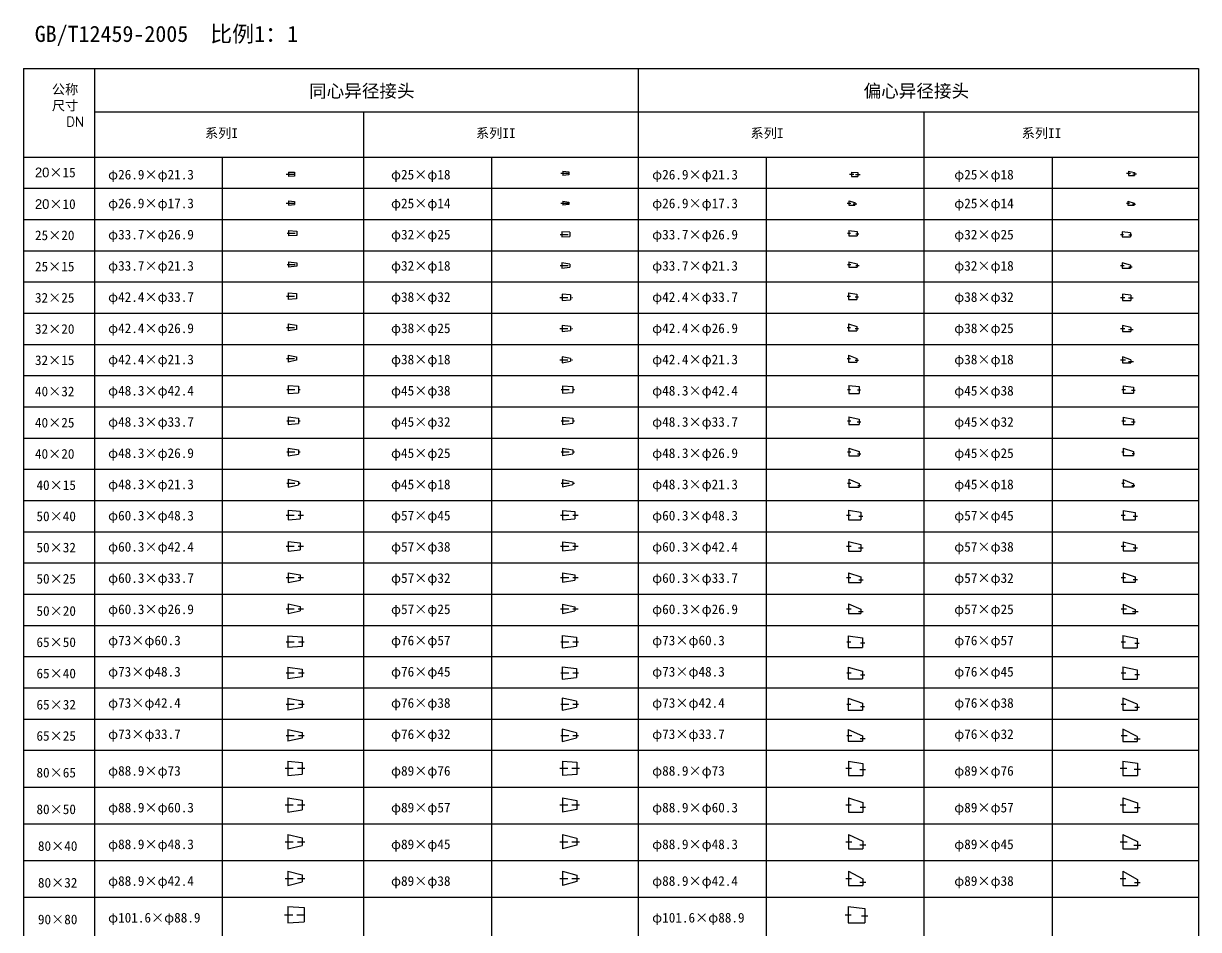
# Model space of a CAD drawing. Header units: inches. Extents: x -2812 to 39570, y -19532 to 26612.
# Drawn here: x 6964 to 14253, y 20959 to 26579 of the extents above; entities that cross this region are included whole.
import ezdxf

# ---------------------------------------------------------------- set-up
doc = ezdxf.new("R2010")
doc.units = ezdxf.units.IN
doc.header["$MEASUREMENT"] = 0
doc.linetypes.add('BORDER2', pattern=[0.875, 0.25, -0.125, 0.25, -0.125, 0, -0.125])
doc.layers.add('图层2', color=3, linetype='BORDER2')

msp = doc.modelspace()

# ---------------------------------------------------------------- linework, layer by layer
at = {"ltscale": 30}
for p, q in [((6964, 26299.5), (14252.7, 26299.5)), ((6964, 26299.5), (6964, -7461.7)), ((7404.1, 26299.5), (7404.1, -7466.3)), ((10775.9, 26299.5), (10775.9, -7466.3)), ((14252.7, 26299.5), (14252.7, -7466.3)), ((7404.1, 26031.2), (14252.7, 26031.2)), ((9072.9, 26031.2), (9072.9, -7466.3)), ((12549.7, 26031.2), (12549.7, -7466.3)), ((6964, 25750.1), (14252.7, 25750.1)), ((8197, 25750.1), (8197, -7466.3)), ((9867.9, 25750.1), (9867.9, -7466.3)), ((11570.9, 25750.1), (11570.9, -7466.3)), ((13344.7, 25750.1), (13344.7, -7466.3)), ((8607.1, 25656.5), (8607.1, 25629.6)), ((8607.1, 25656.5), (8645.1, 25655.6)), ((10309.4, 25661.7), (10309.4, 25636.7)), ((10309.4, 25661.7), (10347.4, 25658.2)), ((10347.4, 25658.2), (10347.4, 25640.2)), ((12101, 25656.5), (12101, 25629.6)), ((12101, 25656.5), (12139, 25654.6)), ((13818.7, 25661.7), (13856.7, 25654.7)), ((13818.7, 25661.7), (13818.7, 25636.7)), ((8645.1, 25630.6), (8607.1, 25629.6)), ((8645.1, 25655.6), (8645.1, 25630.6)), ((10347.4, 25640.2), (10309.4, 25636.7)), ((12101, 25629.6), (12139, 25629.6)), ((12139, 25654.6), (12139, 25629.6)), ((13818.7, 25636.7), (13856.7, 25636.7)), ((13856.7, 25654.7), (13856.7, 25636.7)), ((6964, 25556.4), (14252.7, 25556.4)), ((8607.1, 25478.1), (8607.1, 25451.2)), ((8607.1, 25478.1), (8645.1, 25473.7)), ((8607.1, 25451.2), (8645.1, 25455.7)), ((8645.1, 25473.7), (8645.1, 25455.7)), ((10309.4, 25475.8), (10347.4, 25470.3)), ((10309.4, 25475.8), (10309.4, 25450.8)), ((10347.4, 25456.3), (10309.4, 25450.8)), ((10347.4, 25470.3), (10347.4, 25456.3)), ((12083.8, 25478.1), (12121.8, 25469.2)), ((12083.8, 25478.1), (12083.8, 25451.2)), ((12083.8, 25451.2), (12121.8, 25451.2)), ((12121.8, 25469.2), (12121.8, 25451.2)), ((13814.8, 25475.8), (13814.8, 25450.8)), ((13814.8, 25475.8), (13852.8, 25464.8)), ((13814.8, 25450.8), (13852.8, 25450.8)), ((13852.8, 25464.8), (13852.8, 25450.8)), ((6964, 25362.7), (14252.7, 25362.7)), ((8607.5, 25294.6), (8607.5, 25260.9)), ((8607.5, 25294.6), (8658.5, 25291.2)), ((12084.3, 25294.6), (12135.3, 25287.8)), ((12084.3, 25294.6), (12084.3, 25260.9)), ((8658.5, 25264.3), (8607.5, 25260.9)), ((8658.5, 25291.2), (8658.5, 25264.3)), ((10302.3, 25286.7), (10302.3, 25254.7)), ((10353.3, 25283.2), (10302.3, 25286.7)), ((10302.3, 25254.7), (10353.3, 25258.2)), ((10353.3, 25283.2), (10353.3, 25258.2)), ((12084.3, 25260.9), (12135.3, 25260.9)), ((12135.3, 25287.8), (12135.3, 25260.9)), ((13830, 25279.7), (13779, 25286.7)), ((13779, 25286.7), (13779, 25254.7)), ((13779, 25254.7), (13830, 25254.7)), ((13830, 25279.7), (13830, 25254.7)), ((6964, 25169), (14252.7, 25169)), ((7641.1, 25169), (11567.7, 25169)), ((8607.5, 25100.9), (8658.5, 25094.7)), ((8607.5, 25100.9), (8607.5, 25067.2)), ((8658.5, 25073.4), (8607.5, 25067.2)), ((8658.5, 25094.7), (8658.5, 25073.4)), ((10353.3, 25086), (10302.3, 25093)), ((10302.3, 25093), (10302.3, 25061)), ((10353.3, 25086), (10353.3, 25068)), ((12084.3, 25100.9), (12084.3, 25067.2)), ((12084.3, 25100.9), (12135.3, 25088.5)), ((12135.3, 25088.5), (12135.3, 25067.2)), ((13779, 25093), (13779, 25061)), ((13830, 25079), (13779, 25093)), ((13830, 25079), (13830, 25061)), ((10302.3, 25061), (10353.3, 25068)), ((12084.3, 25067.2), (12135.3, 25067.2)), ((13779, 25061), (13830, 25061)), ((6964, 24975.4), (14252.7, 24975.4)), ((8605.7, 24908.5), (8605.7, 24866.1)), ((8605.7, 24908.5), (8656.7, 24904.1)), ((8656.7, 24870.4), (8605.7, 24866.1)), ((8656.7, 24904.1), (8656.7, 24870.4)), ((10305.2, 24898.7), (10305.2, 24860.7)), ((10356.2, 24895.7), (10305.2, 24898.7)), ((10305.2, 24860.7), (10356.2, 24863.7)), ((10356.2, 24895.7), (10356.2, 24863.7)), ((12082.5, 24908.5), (12133.5, 24899.8)), ((12082.5, 24908.5), (12082.5, 24866.1)), ((12082.5, 24866.1), (12133.5, 24866.1)), ((12133.5, 24899.8), (12133.5, 24866.1)), ((13833, 24892.7), (13782, 24898.7)), ((13782, 24898.7), (13782, 24860.7)), ((13782, 24860.7), (13833, 24860.7)), ((13833, 24892.7), (13833, 24860.7)), ((6964, 24781.7), (14252.7, 24781.7)), ((8605.7, 24714.8), (8605.7, 24672.4)), ((8605.7, 24714.8), (8656.7, 24707)), ((12082.5, 24714.8), (12133.5, 24699.3)), ((12082.5, 24714.8), (12082.5, 24672.4)), ((8656.7, 24680.1), (8605.7, 24672.4)), ((8656.7, 24707), (8656.7, 24680.1)), ((10356.2, 24698.5), (10305.2, 24705)), ((10305.2, 24705), (10305.2, 24667)), ((10305.2, 24667), (10356.2, 24673.5)), ((10356.2, 24698.5), (10356.2, 24673.5)), ((12082.5, 24672.4), (12133.5, 24672.4)), ((12133.5, 24699.3), (12133.5, 24672.4)), ((13782, 24705), (13782, 24667)), ((13833, 24692), (13782, 24705)), ((13782, 24667), (13833, 24667)), ((13833, 24692), (13833, 24667)), ((6964, 24588), (14252.7, 24588)), ((8605.7, 24521.1), (8656.7, 24510.6)), ((8605.7, 24521.1), (8605.7, 24478.7)), ((8656.7, 24510.6), (8656.7, 24489.3)), ((10305.2, 24511.4), (10305.2, 24473.4)), ((10356.2, 24501.4), (10305.2, 24511.4)), ((10356.2, 24501.4), (10356.2, 24483.4)), ((12082.5, 24521.1), (12082.5, 24478.7)), ((12082.5, 24521.1), (12133.5, 24500)), ((12133.5, 24500), (12133.5, 24478.7)), ((13833, 24491.4), (13782, 24511.4)), ((13782, 24511.4), (13782, 24473.4)), ((13833, 24491.4), (13833, 24473.4)), ((8656.7, 24489.3), (8605.7, 24478.7)), ((10305.2, 24473.4), (10356.2, 24483.4)), ((12082.5, 24478.7), (12133.5, 24478.7)), ((13782, 24473.4), (13833, 24473.4)), ((6964, 24394.3), (14252.7, 24394.3)), ((7641.1, 24394.3), (11567.7, 24394.3)), ((8606.1, 24332.3), (8606.1, 24284)), ((8606.1, 24332.3), (8670.1, 24329.3)), ((8606.1, 24284), (8670.1, 24286.9)), ((8670.1, 24329.3), (8670.1, 24286.9)), ((10307.9, 24330.6), (10307.9, 24285.6)), ((10307.9, 24330.6), (10371.9, 24327.1)), ((10307.9, 24285.6), (10371.9, 24289.1)), ((10371.9, 24327.1), (10371.9, 24289.1)), ((12082.9, 24332.3), (12146.9, 24326.4)), ((12082.9, 24332.3), (12082.9, 24284)), ((12082.9, 24284), (12146.9, 24284)), ((12146.9, 24326.4), (12146.9, 24284)), ((13784.6, 24330.6), (13848.6, 24323.6)), ((13784.6, 24330.6), (13784.6, 24285.6)), ((13784.6, 24285.6), (13848.6, 24285.6)), ((13848.6, 24323.6), (13848.6, 24285.6)), ((6964, 24200.6), (14252.7, 24200.6)), ((8606.1, 24138.6), (8670.1, 24131.3)), ((8606.1, 24138.6), (8606.1, 24090.3)), ((8670.1, 24131.3), (8670.1, 24097.6)), ((10307.9, 24137), (10371.9, 24130.5)), ((10307.9, 24137), (10307.9, 24092)), ((10371.9, 24130.5), (10371.9, 24098.5)), ((12082.9, 24138.6), (12082.9, 24090.3)), ((12082.9, 24138.6), (12146.9, 24124)), ((13784.6, 24137), (13784.6, 24092)), ((13784.6, 24137), (13848.6, 24124)), ((8606.1, 24090.3), (8670.1, 24097.6)), ((10307.9, 24092), (10371.9, 24098.5)), ((12082.9, 24090.3), (12146.9, 24090.3)), ((12146.9, 24124), (12146.9, 24090.3)), ((13784.6, 24092), (13848.6, 24092)), ((13848.6, 24124), (13848.6, 24092)), ((6964, 24007), (14252.7, 24007)), ((7641.1, 24007), (11567.7, 24007)), ((8606.1, 23944.9), (8606.1, 23896.6)), ((8606.1, 23944.9), (8670.1, 23934.2)), ((8606.1, 23896.6), (8670.1, 23907.3)), ((8670.1, 23934.2), (8670.1, 23907.3)), ((10307.9, 23943.3), (10307.9, 23898.3)), ((10307.9, 23943.3), (10371.9, 23933.3)), ((10307.9, 23898.3), (10371.9, 23908.3)), ((10371.9, 23933.3), (10371.9, 23908.3)), ((12082.9, 23944.9), (12146.9, 23923.5)), ((12082.9, 23944.9), (12082.9, 23896.6)), ((12146.9, 23923.5), (12146.9, 23896.6)), ((13784.6, 23943.3), (13848.6, 23923.3)), ((13784.6, 23943.3), (13784.6, 23898.3)), ((13848.6, 23923.3), (13848.6, 23898.3)), ((12082.9, 23896.6), (12146.9, 23896.6)), ((13784.6, 23898.3), (13848.6, 23898.3)), ((6964, 23813.3), (14252.7, 23813.3)), ((8606.1, 23751.3), (8670.1, 23737.8)), ((8606.1, 23751.3), (8606.1, 23703)), ((8606.1, 23703), (8670.1, 23716.5)), ((8670.1, 23737.8), (8670.1, 23716.5)), ((10307.9, 23749.6), (10371.9, 23736.1)), ((10307.9, 23749.6), (10307.9, 23704.6)), ((10307.9, 23704.6), (10371.9, 23718.1)), ((10371.9, 23736.1), (10371.9, 23718.1)), ((12082.9, 23751.3), (12082.9, 23703)), ((12082.9, 23751.3), (12146.9, 23724.3)), ((12082.9, 23703), (12146.9, 23703)), ((12146.9, 23724.3), (12146.9, 23703)), ((13784.6, 23749.6), (13784.6, 23704.6)), ((13784.6, 23749.6), (13848.6, 23722.6)), ((13784.6, 23704.6), (13848.6, 23704.6)), ((13848.6, 23722.6), (13848.6, 23704.6)), ((6964, 23619.6), (14252.7, 23619.6)), ((8605, 23559.3), (8605, 23499)), ((8605, 23559.3), (8681, 23553.3)), ((8681, 23553.3), (8681, 23505)), ((10308.1, 23557.6), (10308.1, 23500.6)), ((10308.1, 23557.6), (10384.1, 23551.6)), ((10384.1, 23551.6), (10384.1, 23506.6)), ((12081.8, 23559.3), (12157.8, 23547.3)), ((12081.8, 23559.3), (12081.8, 23499)), ((12157.8, 23547.3), (12157.8, 23499)), ((13784.8, 23557.6), (13860.8, 23545.6)), ((13784.8, 23557.6), (13784.8, 23500.6)), ((13860.8, 23545.6), (13860.8, 23500.6)), ((8605, 23499), (8681, 23505)), ((10308.1, 23500.6), (10384.1, 23506.6)), ((12081.8, 23499), (12157.8, 23499)), ((13784.8, 23500.6), (13860.8, 23500.6)), ((6964, 23425.9), (14252.7, 23425.9)), ((8605, 23365.6), (8681, 23356.7)), ((8605, 23365.6), (8605, 23305.3)), ((8681, 23356.7), (8681, 23314.3)), ((10308.1, 23364), (10384.1, 23354.5)), ((10308.1, 23364), (10308.1, 23307)), ((10384.1, 23354.5), (10384.1, 23316.5)), ((12081.8, 23365.6), (12081.8, 23305.3)), ((12081.8, 23365.6), (12157.8, 23347.7)), ((12157.8, 23347.7), (12157.8, 23305.3)), ((13784.8, 23364), (13784.8, 23307)), ((13784.8, 23364), (13860.8, 23345)), ((13860.8, 23345), (13860.8, 23307)), ((8605, 23305.3), (8681, 23314.3)), ((10308.1, 23307), (10384.1, 23316.5)), ((12081.8, 23305.3), (12157.8, 23305.3)), ((13784.8, 23307), (13860.8, 23307)), ((6964, 23232.3), (14252.7, 23232.3)), ((7641.1, 23232.3), (11567.7, 23232.3)), ((8605, 23171.9), (8605, 23111.6)), ((8605, 23171.9), (8681, 23158.6)), ((8605, 23111.6), (8681, 23124.9)), ((8681, 23158.6), (8681, 23124.9)), ((10308.1, 23170.3), (10308.1, 23113.3)), ((10308.1, 23170.3), (10384.1, 23157.8)), ((10308.1, 23113.3), (10384.1, 23125.8)), ((10384.1, 23157.8), (10384.1, 23125.8)), ((12081.8, 23171.9), (12157.8, 23145.3)), ((12081.8, 23171.9), (12081.8, 23111.6)), ((12081.8, 23111.6), (12157.8, 23111.6)), ((12157.8, 23145.3), (12157.8, 23111.6)), ((13784.8, 23170.3), (13860.8, 23145.3)), ((13784.8, 23170.3), (13784.8, 23113.3)), ((13784.8, 23113.3), (13860.8, 23113.3)), ((13860.8, 23145.3), (13860.8, 23113.3)), ((6964, 23038.6), (14252.7, 23038.6)), ((8605, 22978.3), (8681, 22961.6)), ((8605, 22978.3), (8605, 22918)), ((8681, 22961.6), (8681, 22934.7)), ((10308.1, 22976.6), (10384.1, 22960.6)), ((10308.1, 22976.6), (10308.1, 22919.6)), ((10384.1, 22960.6), (10384.1, 22935.6)), ((12081.8, 22978.3), (12081.8, 22918)), ((12081.8, 22978.3), (12157.8, 22944.9)), ((13784.8, 22976.6), (13784.8, 22919.6)), ((13784.8, 22976.6), (13860.8, 22944.6)), ((8605, 22918), (8681, 22934.7)), ((10308.1, 22919.6), (10384.1, 22935.6)), ((12081.8, 22918), (12157.8, 22918)), ((12157.8, 22944.9), (12157.8, 22918)), ((13784.8, 22919.6), (13860.8, 22919.6)), ((13860.8, 22944.6), (13860.8, 22919.6)), ((6964, 22844.9), (14252.7, 22844.9)), ((7641.1, 22844.9), (11567.7, 22844.9)), ((8603.2, 22780.3), (8603.2, 22707.3)), ((8603.2, 22780.3), (8692.2, 22774)), ((8692.2, 22774), (8692.2, 22713.7)), ((10306.2, 22781.8), (10306.2, 22705.8)), ((10306.2, 22781.8), (10395.2, 22772.3)), ((10395.2, 22772.3), (10395.2, 22715.3)), ((12079.9, 22780.3), (12168.9, 22767.6)), ((12079.9, 22780.3), (12079.9, 22707.3)), ((12168.9, 22767.6), (12168.9, 22707.3)), ((13783, 22781.8), (13872, 22762.8)), ((13783, 22781.8), (13783, 22705.8)), ((13872, 22762.8), (13872, 22705.8)), ((8692.2, 22713.7), (8603.2, 22707.3)), ((10306.2, 22705.8), (10395.2, 22715.3)), ((12079.9, 22707.3), (12168.9, 22707.3)), ((13783, 22705.8), (13872, 22705.8)), ((6964, 22651.2), (14252.7, 22651.2)), ((8603.2, 22586.6), (8692.2, 22574.3)), ((8603.2, 22586.6), (8603.2, 22513.6)), ((8692.2, 22526), (8603.2, 22513.6)), ((8692.2, 22574.3), (8692.2, 22526)), ((10306.2, 22588.1), (10395.2, 22578.6)), ((10306.2, 22588.1), (10306.2, 22512.1)), ((10395.2, 22578.6), (10395.2, 22521.6)), ((12079.9, 22586.6), (12079.9, 22513.6)), ((12079.9, 22586.6), (12168.9, 22561.9)), ((12168.9, 22561.9), (12168.9, 22513.6)), ((13783, 22588.1), (13783, 22512.1)), ((13783, 22588.1), (13872, 22569.1)), ((13872, 22569.1), (13872, 22512.1)), ((6964, 22457.6), (14252.7, 22457.6)), ((8436.1, 22457.6), (12362.7, 22457.6)), ((10306.2, 22512.1), (10395.2, 22521.6)), ((12079.9, 22513.6), (12168.9, 22513.6)), ((13783, 22512.1), (13872, 22512.1)), ((8603.2, 22393), (8603.2, 22320)), ((8603.2, 22393), (8692.2, 22377.7)), ((8692.2, 22377.7), (8692.2, 22335.3)), ((10306.2, 22394.5), (10306.2, 22318.5)), ((10395.2, 22375.5), (10306.2, 22394.5)), ((12079.9, 22393), (12168.9, 22362.4)), ((12079.9, 22393), (12079.9, 22320)), ((13872, 22356.5), (13783, 22394.5)), ((13783, 22394.5), (13783, 22318.5)), ((8692.2, 22335.3), (8603.2, 22320)), ((10306.2, 22318.5), (10395.2, 22337.5)), ((10395.2, 22375.5), (10395.2, 22337.5)), ((12079.9, 22320), (12168.9, 22320)), ((12168.9, 22362.4), (12168.9, 22320)), ((13783, 22318.5), (13872, 22318.5)), ((13872, 22356.5), (13872, 22318.5)), ((6964, 22263.9), (14252.7, 22263.9)), ((8603.2, 22199.3), (8692.2, 22179.6)), ((8603.2, 22199.3), (8603.2, 22126.3)), ((8692.2, 22179.6), (8692.2, 22145.9)), ((10395.2, 22178.8), (10306.2, 22200.8)), ((10306.2, 22200.8), (10306.2, 22124.8)), ((10395.2, 22178.8), (10395.2, 22146.8)), ((12079.9, 22199.3), (12079.9, 22126.3)), ((12079.9, 22199.3), (12168.9, 22160)), ((12168.9, 22160), (12168.9, 22126.3)), ((13783, 22200.8), (13783, 22124.8)), ((13872, 22156.8), (13783, 22200.8)), ((8692.2, 22145.9), (8603.2, 22126.3)), ((10306.2, 22124.8), (10395.2, 22146.8)), ((12079.9, 22126.3), (12168.9, 22126.3)), ((13783, 22124.8), (13872, 22124.8)), ((13872, 22156.8), (13872, 22124.8)), ((6964, 22070.2), (14252.7, 22070.2)), ((8604.5, 22003.2), (8604.5, 21914.3)), ((8604.5, 22003.2), (8693.5, 21995.3)), ((8693.5, 21995.3), (8693.5, 21922.3)), ((10307.5, 22003.3), (10307.5, 21914.3)), ((10307.5, 22003.3), (10396.5, 21996.8)), ((10396.5, 21996.8), (10396.5, 21920.8)), ((12081.2, 22003.2), (12170.2, 21987.3)), ((12081.2, 22003.2), (12081.2, 21914.3)), ((12170.2, 21987.3), (12170.2, 21914.3)), ((13784.3, 22003.3), (13873.3, 21990.3)), ((13784.3, 22003.3), (13784.3, 21914.3)), ((13873.3, 21990.3), (13873.3, 21914.3)), ((8604.5, 21914.3), (8693.5, 21922.3)), ((10396.5, 21920.8), (10307.5, 21914.3)), ((12081.2, 21914.3), (12170.2, 21914.3)), ((13784.3, 21914.3), (13873.3, 21914.3)), ((6964, 21842.5), (14252.7, 21842.5)), ((8436.1, 21842.5), (12362.7, 21842.5)), ((8604.5, 21775.5), (8693.5, 21761.2)), ((8604.5, 21775.5), (8604.5, 21686.6)), ((8693.5, 21761.2), (8693.5, 21700.9)), ((10307.5, 21775.5), (10396.5, 21759.5)), ((10307.5, 21775.5), (10307.5, 21686.5)), ((10396.5, 21759.5), (10396.5, 21702.5)), ((12081.2, 21775.5), (12081.2, 21686.6)), ((12081.2, 21775.5), (12170.2, 21746.9)), ((12170.2, 21746.9), (12170.2, 21686.6)), ((13784.3, 21775.5), (13784.3, 21686.5)), ((13784.3, 21775.5), (13873.3, 21743.5)), ((13873.3, 21743.5), (13873.3, 21686.5)), ((8604.5, 21686.6), (8693.5, 21700.9)), ((10396.5, 21702.5), (10307.5, 21686.5)), ((12081.2, 21686.6), (12170.2, 21686.6)), ((13784.3, 21686.5), (13873.3, 21686.5)), ((6964, 21614.8), (14252.7, 21614.8)), ((8604.5, 21547.8), (8604.5, 21458.9)), ((8604.5, 21547.8), (8693.5, 21527.5)), ((8693.5, 21527.5), (8693.5, 21479.2)), ((10307.5, 21547.8), (10307.5, 21458.8)), ((10307.5, 21547.8), (10396.5, 21525.8)), ((10396.5, 21525.8), (10396.5, 21480.8)), ((12081.2, 21547.8), (12170.2, 21507.2)), ((12081.2, 21547.8), (12081.2, 21458.9)), ((12170.2, 21507.2), (12170.2, 21458.9)), ((13784.3, 21547.8), (13873.3, 21503.8)), ((13784.3, 21547.8), (13784.3, 21458.8)), ((13873.3, 21503.8), (13873.3, 21458.8)), ((8604.5, 21458.9), (8693.5, 21479.2)), ((10396.5, 21480.8), (10307.5, 21458.8)), ((12081.2, 21458.9), (12170.2, 21458.9)), ((13784.3, 21458.8), (13873.3, 21458.8)), ((6964, 21387.1), (14252.7, 21387.1)), ((8436.1, 21387.1), (12362.7, 21387.1)), ((8604.5, 21320.1), (8693.5, 21296.8)), ((8604.5, 21320.1), (8604.5, 21231.2)), ((8693.5, 21296.8), (8693.5, 21254.4)), ((10307.5, 21320.1), (10396.5, 21294.6)), ((10307.5, 21320.1), (10307.5, 21231.1)), ((10396.5, 21294.6), (10396.5, 21256.6)), ((12081.2, 21320.1), (12081.2, 21231.2)), ((12081.2, 21320.1), (12170.2, 21273.6)), ((13784.3, 21320.1), (13784.3, 21231.1)), ((13784.3, 21320.1), (13873.3, 21269.1)), ((8604.5, 21231.2), (8693.5, 21254.4)), ((10396.5, 21256.6), (10307.5, 21231.1)), ((12081.2, 21231.2), (12170.2, 21231.2)), ((12170.2, 21273.6), (12170.2, 21231.2)), ((13784.3, 21231.1), (13873.3, 21231.1)), ((13873.3, 21269.1), (13873.3, 21231.1)), ((6964, 21159.4), (14252.7, 21159.4)), ((8603.6, 21101), (8603.6, 20999.4)), ((8603.6, 21101), (8705.6, 21094.6)), ((8705.6, 21094.6), (8705.6, 21005.7)), ((12080.4, 21101), (12182.4, 21088.3)), ((12080.4, 21101), (12080.4, 20999.4)), ((12182.4, 21088.3), (12182.4, 20999.4)), ((8603.6, 20999.4), (8705.6, 21005.7)), ((12080.4, 20999.4), (12182.4, 20999.4))]:
    msp.add_line(p, q, dxfattribs=at)
at = {"layer": '图层2', "linetype": 'BORDER2', "ltscale": 200}
for p, q in [((8593.6, 25643.1), (8655.3, 25643.1)), ((10297.5, 25649.2), (10358.1, 25649.2)), ((12087.5, 25643.1), (12115.3, 25643.1)), ((12125.5, 25642.1), (12153.3, 25642.1)), ((13806.8, 25649.2), (13830.9, 25649.2)), ((13844.8, 25645.7), (13868.9, 25645.7)), ((8593.6, 25464.7), (8655.3, 25464.7)), ((10297.5, 25463.3), (10358.1, 25463.3)), ((12072.4, 25464.7), (12095.2, 25464.7)), ((12110.4, 25460.2), (12133.2, 25460.2)), ((13805.1, 25463.3), (13824.6, 25463.3)), ((13843.1, 25457.8), (13862.6, 25457.8)), ((8599.2, 25277.8), (8665.9, 25277.8)), ((10292.7, 25270.7), (10364.1, 25270.7)), ((12075.9, 25277.8), (12093.7, 25277.8)), ((12126.9, 25274.4), (12144.7, 25274.4)), ((13769.4, 25270.7), (13787.8, 25270.7)), ((13820.4, 25267.2), (13838.8, 25267.2)), ((8599.2, 25084.1), (8665.9, 25084.1)), ((10292.7, 25077), (10364.1, 25077)), ((12075.9, 25084.1), (12096.9, 25084.1)), ((12126.9, 25077.9), (12147.9, 25077.9)), ((13769.4, 25077), (13790.7, 25077)), ((13820.4, 25070), (13841.7, 25070)), ((8595.9, 24887.3), (8668.2, 24887.3)), ((10291.2, 24879.7), (10369.7, 24879.7)), ((12072.7, 24887.3), (12093.5, 24887.3)), ((12123.7, 24882.9), (12144.5, 24882.9)), ((13768, 24879.7), (13795.5, 24879.7)), ((13819, 24876.7), (13846.5, 24876.7)), ((8595.9, 24693.6), (8668.2, 24693.6)), ((10291.2, 24686), (10369.7, 24686)), ((12072.7, 24693.6), (12093.3, 24693.6)), ((12123.7, 24685.8), (12144.3, 24685.8)), ((13768, 24686), (13795.4, 24686)), ((13819, 24679.5), (13846.4, 24679.5)), ((8595.9, 24499.9), (8668.2, 24499.9)), ((10291.2, 24492.4), (10369.7, 24492.4)), ((12072.7, 24499.9), (12094.7, 24499.9)), ((13768, 24492.4), (13799.5, 24492.4)), ((12122.5, 24489.4), (12144.5, 24489.4)), ((13819, 24482.4), (13850.5, 24482.4)), ((8598, 24308.1), (8681, 24308.1)), ((10299.7, 24308.1), (10382.8, 24308.1)), ((12074.7, 24308.1), (12093.8, 24308.1)), ((12137.3, 24305.2), (12156.4, 24305.2)), ((13776.5, 24308.1), (13800.5, 24308.1)), ((13836.6, 24304.6), (13860.7, 24304.6)), ((8598, 24114.5), (8681, 24114.5)), ((10299.7, 24114.5), (10382.8, 24114.5)), ((12074.7, 24114.5), (12096.8, 24114.5)), ((12135.9, 24107.2), (12157.9, 24107.2)), ((13776.5, 24114.5), (13800.5, 24114.5)), ((13836.7, 24108), (13860.6, 24108)), ((8598, 23920.8), (8681, 23920.8)), ((10299.7, 23920.8), (10382.8, 23920.8)), ((12074.7, 23920.8), (12095.4, 23920.8)), ((12136.6, 23910.1), (12157.2, 23910.1)), ((13776.5, 23920.8), (13792.2, 23920.8)), ((13840.8, 23910.8), (13856.5, 23910.8)), ((8598, 23727.1), (8681, 23727.1)), ((10299.7, 23727.1), (10382.8, 23727.1)), ((12074.7, 23727.1), (12096.5, 23727.1)), ((12138.7, 23713.6), (12160.5, 23713.6)), ((13776.5, 23727.1), (13794.4, 23727.1)), ((13839.7, 23713.6), (13857.6, 23713.6)), ((8592.8, 23529.1), (8700.7, 23529.1)), ((10295.8, 23529.1), (10403.7, 23529.1)), ((12069.5, 23529.1), (12094.9, 23529.1)), ((12145.1, 23523.1), (12170.5, 23523.1)), ((13772.5, 23529.1), (13798.7, 23529.1)), ((13847.7, 23523.1), (13873.9, 23523.1)), ((8592.8, 23335.5), (8700.7, 23335.5)), ((10295.8, 23335.5), (10403.7, 23335.5)), ((12069.5, 23335.5), (12097.5, 23335.5)), ((12143.8, 23326.5), (12171.8, 23326.5)), ((13772.5, 23335.5), (13799.6, 23335.5)), ((13847.3, 23326), (13874.3, 23326)), ((8592.8, 23141.8), (8700.7, 23141.8)), ((10295.8, 23141.8), (10403.7, 23141.8)), ((12069.5, 23141.8), (12096.9, 23141.8)), ((12145.5, 23128.5), (12172.9, 23128.5)), ((13772.5, 23141.8), (13799.5, 23141.8)), ((13847.4, 23129.3), (13874.3, 23129.3)), ((8592.8, 22948.1), (8700.7, 22948.1)), ((10295.8, 22948.1), (10403.7, 22948.1)), ((12069.5, 22948.1), (12097.4, 22948.1)), ((12143.9, 22931.4), (12171.7, 22931.4)), ((13772.5, 22948.1), (13805.8, 22948.1)), ((13844.2, 22932.1), (13877.4, 22932.1)), ((8593.8, 22743.8), (8704.3, 22743.8)), ((10296.9, 22743.8), (10407.3, 22743.8)), ((12070.6, 22743.8), (12096.5, 22743.8)), ((13773.6, 22743.8), (13800.5, 22743.8)), ((12156, 22737.5), (12181.9, 22737.5)), ((13858.5, 22734.3), (13885.4, 22734.3)), ((8593.8, 22550.1), (8704.3, 22550.1)), ((10296.9, 22550.1), (10407.3, 22550.1)), ((12070.6, 22550.1), (12097.5, 22550.1)), ((12155.5, 22537.8), (12182.4, 22537.8)), ((13773.6, 22550.1), (13802.1, 22550.1)), ((13857.7, 22540.6), (13886.2, 22540.6)), ((8593.8, 22356.5), (8704.3, 22356.5)), ((10296.9, 22356.5), (10407.3, 22356.5)), ((12070.6, 22356.5), (12095.6, 22356.5)), ((12156.5, 22341.2), (12181.4, 22341.2)), ((13773.6, 22356.5), (13801.4, 22356.5)), ((13858.1, 22337.5), (13885.8, 22337.5)), ((8593.8, 22162.8), (8704.3, 22162.8)), ((10296.9, 22162.8), (10407.3, 22162.8)), ((12070.6, 22162.8), (12102.1, 22162.8)), ((13773.6, 22162.8), (13809.4, 22162.8)), ((12153.2, 22143.1), (12184.7, 22143.1)), ((13854, 22140.8), (13889.9, 22140.8)), ((8587.6, 21958.8), (8709.4, 21958.8)), ((10290.6, 21958.8), (10412.4, 21958.8)), ((12064.3, 21958.8), (12099.4, 21958.8)), ((12152.7, 21950.8), (12187.8, 21950.8)), ((13767.3, 21958.8), (13807.2, 21958.8)), ((13853.3, 21952.3), (13893.2, 21952.3)), ((8587.6, 21731), (8709.4, 21731)), ((10290.6, 21731), (10412.4, 21731)), ((12064.3, 21731), (12098.6, 21731)), ((13767.3, 21731), (13801, 21731)), ((12153.1, 21716.7), (12187.4, 21716.7)), ((13856.3, 21715), (13890, 21715)), ((8587.6, 21503.3), (8709.4, 21503.3)), ((10290.6, 21503.3), (10412.4, 21503.3)), ((12064.3, 21503.3), (12101.5, 21503.3)), ((13767.3, 21503.3), (13809.9, 21503.3)), ((12151.6, 21483), (12188.8, 21483)), ((13852, 21481.3), (13894.5, 21481.3)), ((8587.6, 21275.6), (8709.4, 21275.6)), ((10290.6, 21275.6), (10412.4, 21275.6)), ((12064.3, 21275.6), (12100.3, 21275.6)), ((12152.3, 21252.4), (12188.2, 21252.4)), ((13767.3, 21275.6), (13802.9, 21275.6)), ((13855.5, 21250.1), (13891, 21250.1)), ((8583.7, 21050.2), (8728.6, 21050.2)), ((12060.5, 21050.2), (12098.5, 21050.2)), ((12162.5, 21043.8), (12200.5, 21043.8))]:
    msp.add_line(p, q, dxfattribs=at)

# ---------------------------------------------------------------- texts
at = {"attachment_point": 1}
for s, insert, char_height, width in [('GB/T12459-2005  {\\fSimSun|b0|i0|c134|p54;比例1：1}', (7033.5, 26564.1), 100, 2360.237), ('{\\fSimSun|b0|i0|c134|p54;\\H2x;公称尺寸\\Ftxt.shx|c0;\\H1.666x;  \\H0.6002x;DN}', (7140, 26200), 30, 215.841), ('{\\fSimSun|b0|i0|c134|p54;同心异径接头}', (8735.3, 26200), 80, 959.715), ('{\\fSimSun|b0|i0|c134|p54;偏心异径接头}', (12175, 26200), 80, 959.715), ('{\\fSimSun|b0|i0|c134|p54;系列}I', (8089.6, 25929), 60, 228.892), ('{\\fSimSun|b0|i0|c134|p54;系列}II', (9770.7, 25929), 60, 319.735), ('{\\fSimSun|b0|i0|c134|p54;系列}I', (11473.5, 25929), 60, 228.892), ('{\\fSimSun|b0|i0|c134|p54;系列}II', (13155.6, 25929), 60, 319.735), ('{\\fSimSun|b0|i0|c134|p54;φ26.9×\\fSimSun|b0|i0|c134|p6;φ21.3}', (7488.8, 25671.2), 60, 663.146), ('{\\fSimSun|b0|i0|c134|p54;φ25×\\fSimSun|b0|i0|c134|p6;φ18}', (9243.9, 25671.2), 60, 663.146), ('{\\fSimSun|b0|i0|c134|p54;φ26.9×\\fSimSun|b0|i0|c134|p6;φ21.3}', (10863.7, 25671.2), 60, 663.146), ('{\\fSimSun|b0|i0|c134|p54;φ25×\\fSimSun|b0|i0|c134|p6;φ18}', (12737.5, 25671.2), 60, 663.146), ('{\\fSimSun|b0|i0|c134|p54;φ26.9×\\fSimSun|b0|i0|c134|p6;φ17.3}', (7488.8, 25492.9), 60, 663.146), ('{\\fSimSun|b0|i0|c134|p54;φ25×\\fSimSun|b0|i0|c134|p6;φ14}', (9243.9, 25492.9), 60, 663.146), ('{\\fSimSun|b0|i0|c134|p54;φ26.9×\\fSimSun|b0|i0|c134|p6;φ17.3}', (10863.7, 25492.9), 60, 663.146), ('{\\fSimSun|b0|i0|c134|p54;φ25×\\fSimSun|b0|i0|c134|p6;φ14}', (12737.5, 25492.9), 60, 663.146), ('{\\fSimSun|b0|i0|c134|p54;φ33.7×\\fSimSun|b0|i0|c134|p6;φ26.9}', (7488.8, 25299.2), 60, 663.146), ('{\\fSimSun|b0|i0|c134|p54;φ32×\\fSimSun|b0|i0|c134|p6;φ25}', (9243.9, 25299.2), 60, 663.146), ('{\\fSimSun|b0|i0|c134|p54;φ33.7×\\fSimSun|b0|i0|c134|p6;φ26.9}', (10863.7, 25299.2), 60, 663.146), ('{\\fSimSun|b0|i0|c134|p54;φ32×\\fSimSun|b0|i0|c134|p6;φ25}', (12737.5, 25299.2), 60, 663.146), ('{\\fSimSun|b0|i0|c134|p54;φ33.7×\\fSimSun|b0|i0|c134|p6;φ21.3}', (7488.8, 25105.5), 60, 663.146), ('{\\fSimSun|b0|i0|c134|p54;φ32×\\fSimSun|b0|i0|c134|p6;φ18}', (9243.9, 25105.5), 60, 663.146), ('{\\fSimSun|b0|i0|c134|p54;φ33.7×\\fSimSun|b0|i0|c134|p6;φ21.3}', (10863.7, 25105.5), 60, 663.146), ('{\\fSimSun|b0|i0|c134|p54;φ32×\\fSimSun|b0|i0|c134|p6;φ18}', (12737.5, 25105.5), 60, 663.146), ('{\\fSimSun|b0|i0|c134|p54;φ42.4×\\fSimSun|b0|i0|c134|p6;φ33.7}', (7488.8, 24911.9), 60, 663.146), ('{\\fSimSun|b0|i0|c134|p54;φ38×\\fSimSun|b0|i0|c134|p6;φ32}', (9243.9, 24911.9), 60, 663.146), ('{\\fSimSun|b0|i0|c134|p54;φ42.4×\\fSimSun|b0|i0|c134|p6;φ33.7}', (10863.7, 24911.9), 60, 663.146), ('{\\fSimSun|b0|i0|c134|p54;φ38×\\fSimSun|b0|i0|c134|p6;φ32}', (12737.5, 24911.9), 60, 663.146), ('{\\fSimSun|b0|i0|c134|p54;φ42.4×\\fSimSun|b0|i0|c134|p6;φ26.9}', (7488.8, 24718.2), 60, 663.146), ('{\\fSimSun|b0|i0|c134|p54;φ38×\\fSimSun|b0|i0|c134|p6;φ25}', (9243.9, 24718.2), 60, 663.146), ('{\\fSimSun|b0|i0|c134|p54;φ42.4×\\fSimSun|b0|i0|c134|p6;φ26.9}', (10863.7, 24718.2), 60, 663.146), ('{\\fSimSun|b0|i0|c134|p54;φ38×\\fSimSun|b0|i0|c134|p6;φ25}', (12737.5, 24718.2), 60, 663.146), ('{\\fSimSun|b0|i0|c134|p54;φ42.4×\\fSimSun|b0|i0|c134|p6;φ21.3}', (7488.8, 24524.5), 60, 663.146), ('{\\fSimSun|b0|i0|c134|p54;φ38×\\fSimSun|b0|i0|c134|p6;φ18}', (9243.9, 24524.5), 60, 663.146), ('{\\fSimSun|b0|i0|c134|p54;φ42.4×\\fSimSun|b0|i0|c134|p6;φ21.3}', (10863.7, 24524.5), 60, 663.146), ('{\\fSimSun|b0|i0|c134|p54;φ38×\\fSimSun|b0|i0|c134|p6;φ18}', (12737.5, 24524.5), 60, 663.146), ('{\\fSimSun|b0|i0|c134|p54;φ48.3×\\fSimSun|b0|i0|c134|p6;φ42.4}', (7488.8, 24330.8), 60, 663.146), ('{\\fSimSun|b0|i0|c134|p54;φ45×\\fSimSun|b0|i0|c134|p6;φ38}', (9243.9, 24330.8), 60, 663.146), ('{\\fSimSun|b0|i0|c134|p54;φ48.3×\\fSimSun|b0|i0|c134|p6;φ42.4}', (10863.7, 24330.8), 60, 663.146), ('{\\fSimSun|b0|i0|c134|p54;φ45×\\fSimSun|b0|i0|c134|p6;φ38}', (12737.5, 24330.8), 60, 663.146), ('{\\fSimSun|b0|i0|c134|p54;φ48.3×\\fSimSun|b0|i0|c134|p6;φ33.7}', (7488.8, 24137.2), 60, 663.146), ('{\\fSimSun|b0|i0|c134|p54;φ45×\\fSimSun|b0|i0|c134|p6;φ32}', (9243.9, 24137.2), 60, 663.146), ('{\\fSimSun|b0|i0|c134|p54;φ48.3×\\fSimSun|b0|i0|c134|p6;φ33.7}', (10863.7, 24137.2), 60, 663.146), ('{\\fSimSun|b0|i0|c134|p54;φ45×\\fSimSun|b0|i0|c134|p6;φ32}', (12737.5, 24137.2), 60, 663.146), ('{\\fSimSun|b0|i0|c134|p54;φ48.3×\\fSimSun|b0|i0|c134|p6;φ26.9}', (7488.8, 23943.5), 60, 663.146), ('{\\fSimSun|b0|i0|c134|p54;φ45×\\fSimSun|b0|i0|c134|p6;φ25}', (9243.9, 23943.5), 60, 663.146), ('{\\fSimSun|b0|i0|c134|p54;φ48.3×\\fSimSun|b0|i0|c134|p6;φ26.9}', (10863.7, 23943.5), 60, 663.146), ('{\\fSimSun|b0|i0|c134|p54;φ45×\\fSimSun|b0|i0|c134|p6;φ25}', (12737.5, 23943.5), 60, 663.146), ('{\\fSimSun|b0|i0|c134|p54;φ48.3×\\fSimSun|b0|i0|c134|p6;φ21.3}', (7488.8, 23749.8), 60, 663.146), ('{\\fSimSun|b0|i0|c134|p54;φ45×\\fSimSun|b0|i0|c134|p6;φ18}', (9243.9, 23749.8), 60, 663.146), ('{\\fSimSun|b0|i0|c134|p54;φ48.3×\\fSimSun|b0|i0|c134|p6;φ21.3}', (10863.7, 23749.8), 60, 663.146), ('{\\fSimSun|b0|i0|c134|p54;φ45×\\fSimSun|b0|i0|c134|p6;φ18}', (12737.5, 23749.8), 60, 663.146), ('{\\fSimSun|b0|i0|c134|p54;φ60.3×\\fSimSun|b0|i0|c134|p6;φ48.3}', (7488.8, 23556.1), 60, 663.146), ('{\\fSimSun|b0|i0|c134|p54;φ57×\\fSimSun|b0|i0|c134|p6;φ45}', (9243.9, 23556.1), 60, 663.146), ('{\\fSimSun|b0|i0|c134|p54;φ60.3×\\fSimSun|b0|i0|c134|p6;φ48.3}', (10863.7, 23556.1), 60, 663.146), ('{\\fSimSun|b0|i0|c134|p54;φ57×\\fSimSun|b0|i0|c134|p6;φ45}', (12737.5, 23556.1), 60, 663.146), ('{\\fSimSun|b0|i0|c134|p54;φ60.3×\\fSimSun|b0|i0|c134|p6;φ42.4}', (7488.8, 23362.5), 60, 663.146), ('{\\fSimSun|b0|i0|c134|p54;φ57×\\fSimSun|b0|i0|c134|p6;φ38}', (9243.9, 23362.5), 60, 663.146), ('{\\fSimSun|b0|i0|c134|p54;φ60.3×\\fSimSun|b0|i0|c134|p6;φ42.4}', (10863.7, 23362.5), 60, 663.146), ('{\\fSimSun|b0|i0|c134|p54;φ57×\\fSimSun|b0|i0|c134|p6;φ38}', (12737.5, 23362.5), 60, 663.146), ('{\\fSimSun|b0|i0|c134|p54;φ60.3×\\fSimSun|b0|i0|c134|p6;φ33.7}', (7488.8, 23168.8), 60, 663.146), ('{\\fSimSun|b0|i0|c134|p54;φ57×\\fSimSun|b0|i0|c134|p6;φ32}', (9243.9, 23168.8), 60, 663.146), ('{\\fSimSun|b0|i0|c134|p54;φ60.3×\\fSimSun|b0|i0|c134|p6;φ33.7}', (10863.7, 23168.8), 60, 663.146), ('{\\fSimSun|b0|i0|c134|p54;φ57×\\fSimSun|b0|i0|c134|p6;φ32}', (12737.5, 23168.8), 60, 663.146), ('{\\fSimSun|b0|i0|c134|p54;φ60.3×\\fSimSun|b0|i0|c134|p6;φ26.9}', (7488.8, 22975.1), 60, 663.146), ('{\\fSimSun|b0|i0|c134|p54;φ57×\\fSimSun|b0|i0|c134|p6;φ25}', (9243.9, 22975.1), 60, 663.146), ('{\\fSimSun|b0|i0|c134|p54;φ60.3×\\fSimSun|b0|i0|c134|p6;φ26.9}', (10863.7, 22975.1), 60, 663.146), ('{\\fSimSun|b0|i0|c134|p54;φ57×\\fSimSun|b0|i0|c134|p6;φ25}', (12737.5, 22975.1), 60, 663.146), ('{\\fSimSun|b0|i0|c134|p54;φ73×\\fSimSun|b0|i0|c134|p6;φ60.3}', (7488.8, 22781.4), 60, 663.146), ('{\\fSimSun|b0|i0|c134|p54;φ76×\\fSimSun|b0|i0|c134|p6;φ57}', (9243.9, 22781.4), 60, 663.146), ('{\\fSimSun|b0|i0|c134|p54;φ73×\\fSimSun|b0|i0|c134|p6;φ60.3}', (10863.7, 22781.4), 60, 663.146), ('{\\fSimSun|b0|i0|c134|p54;φ76×\\fSimSun|b0|i0|c134|p6;φ57}', (12737.5, 22781.4), 60, 663.146), ('{\\fSimSun|b0|i0|c134|p54;φ73×\\fSimSun|b0|i0|c134|p6;φ48.3}', (7488.8, 22587.8), 60, 663.146), ('{\\fSimSun|b0|i0|c134|p54;φ76×\\fSimSun|b0|i0|c134|p6;φ45}', (9243.9, 22587.8), 60, 663.146), ('{\\fSimSun|b0|i0|c134|p54;φ73×\\fSimSun|b0|i0|c134|p6;φ48.3}', (10863.7, 22587.8), 60, 663.146), ('{\\fSimSun|b0|i0|c134|p54;φ76×\\fSimSun|b0|i0|c134|p6;φ45}', (12737.5, 22587.8), 60, 663.146), ('{\\fSimSun|b0|i0|c134|p54;φ73×\\fSimSun|b0|i0|c134|p6;φ42.4}', (7488.8, 22394.1), 60, 663.146), ('{\\fSimSun|b0|i0|c134|p54;φ76×\\fSimSun|b0|i0|c134|p6;φ38}', (9243.9, 22394.1), 60, 663.146), ('{\\fSimSun|b0|i0|c134|p54;φ73×\\fSimSun|b0|i0|c134|p6;φ42.4}', (10863.7, 22394.1), 60, 663.146), ('{\\fSimSun|b0|i0|c134|p54;φ76×\\fSimSun|b0|i0|c134|p6;φ38}', (12737.5, 22394.1), 60, 663.146), ('{\\fSimSun|b0|i0|c134|p54;φ73×\\fSimSun|b0|i0|c134|p6;φ33.7}', (7488.8, 22200.4), 60, 663.146), ('{\\fSimSun|b0|i0|c134|p54;φ76×\\fSimSun|b0|i0|c134|p6;φ32}', (9243.9, 22200.4), 60, 663.146), ('{\\fSimSun|b0|i0|c134|p54;φ73×\\fSimSun|b0|i0|c134|p6;φ33.7}', (10863.7, 22200.4), 60, 663.146), ('{\\fSimSun|b0|i0|c134|p54;φ76×\\fSimSun|b0|i0|c134|p6;φ32}', (12737.5, 22200.4), 60, 663.146), ('{\\fSimSun|b0|i0|c134|p54;φ88.9×\\fSimSun|b0|i0|c134|p6;φ73}', (7488.8, 21972.7), 60, 663.146), ('{\\fSimSun|b0|i0|c134|p54;φ89×\\fSimSun|b0|i0|c134|p6;φ76}', (9243.9, 21972.7), 60, 663.146), ('{\\fSimSun|b0|i0|c134|p54;φ88.9×\\fSimSun|b0|i0|c134|p6;φ73}', (10863.7, 21972.7), 60, 663.146), ('{\\fSimSun|b0|i0|c134|p54;φ89×\\fSimSun|b0|i0|c134|p6;φ76}', (12737.5, 21972.7), 60, 663.146), ('{\\fSimSun|b0|i0|c134|p54;φ88.9×\\fSimSun|b0|i0|c134|p6;φ60.3}', (7488.8, 21745), 60, 663.146), ('{\\fSimSun|b0|i0|c134|p54;φ89×\\fSimSun|b0|i0|c134|p6;φ57}', (9243.9, 21745), 60, 663.146), ('{\\fSimSun|b0|i0|c134|p54;φ88.9×\\fSimSun|b0|i0|c134|p6;φ60.3}', (10863.7, 21745), 60, 663.146), ('{\\fSimSun|b0|i0|c134|p54;φ89×\\fSimSun|b0|i0|c134|p6;φ57}', (12737.5, 21745), 60, 663.146), ('{\\fSimSun|b0|i0|c134|p54;φ88.9×\\fSimSun|b0|i0|c134|p6;φ48.3}', (7488.8, 21517.3), 60, 663.146), ('{\\fSimSun|b0|i0|c134|p54;φ89×\\fSimSun|b0|i0|c134|p6;φ45}', (9243.9, 21517.3), 60, 663.146), ('{\\fSimSun|b0|i0|c134|p54;φ88.9×\\fSimSun|b0|i0|c134|p6;φ48.3}', (10863.7, 21517.3), 60, 663.146), ('{\\fSimSun|b0|i0|c134|p54;φ89×\\fSimSun|b0|i0|c134|p6;φ45}', (12737.5, 21517.3), 60, 663.146), ('{\\fSimSun|b0|i0|c134|p54;φ88.9×\\fSimSun|b0|i0|c134|p6;φ42.4}', (7488.8, 21289.6), 60, 663.146), ('{\\fSimSun|b0|i0|c134|p54;φ89×\\fSimSun|b0|i0|c134|p6;φ38}', (9243.9, 21289.6), 60, 663.146), ('{\\fSimSun|b0|i0|c134|p54;φ88.9×\\fSimSun|b0|i0|c134|p6;φ42.4}', (10863.7, 21289.6), 60, 663.146), ('{\\fSimSun|b0|i0|c134|p54;φ89×\\fSimSun|b0|i0|c134|p6;φ38}', (12737.5, 21289.6), 60, 663.146), ('{\\fSimSun|b0|i0|c134|p54;φ101.6×\\fSimSun|b0|i0|c134|p6;φ88.9}', (7488.8, 21061.9), 60, 663.146), ('{\\fSimSun|b0|i0|c134|p54;φ101.6×\\fSimSun|b0|i0|c134|p6;φ88.9}', (10863.7, 21061.9), 60, 663.146)]:
    msp.add_mtext(s, dxfattribs=dict(at, insert=insert, char_height=char_height, width=width))
at = {"ltscale": 30, "char_height": 60, "width": 329.139, "attachment_point": 1}
for s, insert in [('{\\f@??|b0|i0|c0|p2;20\\f@SimSun|b0|i0|c134|p2;×15}', (7035.1, 25684.8)), ('{\\f@??|b0|i0|c0|p2;20\\f@SimSun|b0|i0|c134|p2;×10}', (7035.1, 25488.4)), ('{\\f@SimSun|b0|i0|c134|p2;25×20}', (7035.1, 25294.7)), ('{\\f@SimSun|b0|i0|c134|p2;25×15}', (7035.1, 25101)), ('{\\f@SimSun|b0|i0|c134|p2;32×25}', (7035.1, 24907.4)), ('{\\f@SimSun|b0|i0|c134|p2;32×20}', (7035.1, 24713.7)), ('{\\f@SimSun|b0|i0|c134|p2;32×15}', (7035.1, 24520)), ('{\\f@SimSun|b0|i0|c134|p2;40×32}', (7035.1, 24326.3)), ('{\\f@SimSun|b0|i0|c134|p2;40×25}', (7035.1, 24132.7)), ('{\\f@SimSun|b0|i0|c134|p2;40×20}', (7035.1, 23939)), ('{\\f@SimSun|b0|i0|c134|p2;40×15}', (7044.3, 23745.3)), ('{\\f@SimSun|b0|i0|c134|p2;50×40}', (7044.3, 23551.6)), ('{\\f@SimSun|b0|i0|c134|p2;50×32}', (7044.3, 23358)), ('{\\f@SimSun|b0|i0|c134|p2;50×25}', (7044.3, 23164.3)), ('{\\f@SimSun|b0|i0|c134|p2;50×20}', (7044.3, 22964.4)), ('{\\f@SimSun|b0|i0|c134|p2;65×50}', (7044.3, 22770.7)), ('{\\f@SimSun|b0|i0|c134|p2;65×40}', (7044.3, 22577)), ('{\\f@SimSun|b0|i0|c134|p2;65×32}', (7044.3, 22383.3)), ('{\\f@SimSun|b0|i0|c134|p2;65×25}', (7044.3, 22189.6)), ('{\\f@SimSun|b0|i0|c134|p2;80×65}', (7044.3, 21961.9)), ('{\\f@SimSun|b0|i0|c134|p2;80×50}', (7044.3, 21734.2)), ('{\\f@SimSun|b0|i0|c134|p2;80×40}', (7053.5, 21506.5)), ('{\\f@SimSun|b0|i0|c134|p2;80×32}', (7053.5, 21278.8)), ('{\\f@SimSun|b0|i0|c134|p2;90×80}', (7053.5, 21051.1))]:
    msp.add_mtext(s, dxfattribs=dict(at, insert=insert))

doc.saveas('drawing.dxf')
